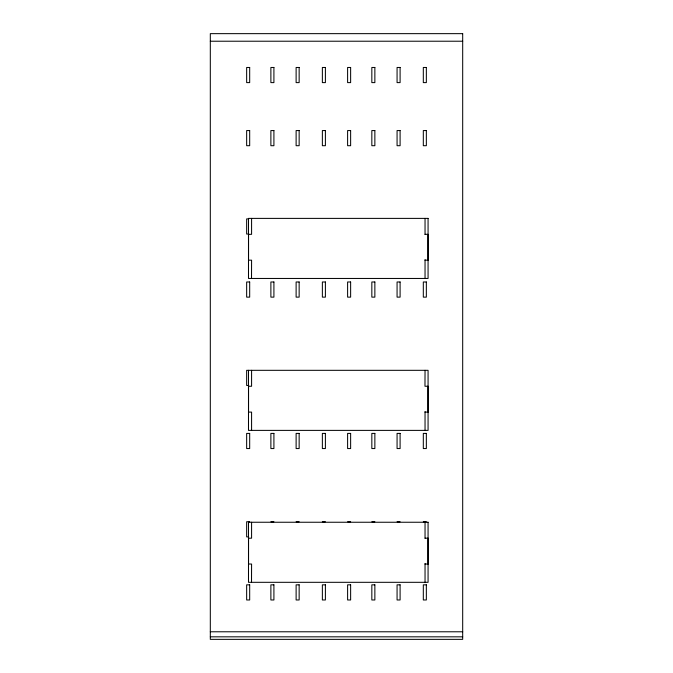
<?xml version="1.0" encoding="UTF-8"?>
<svg xmlns="http://www.w3.org/2000/svg" width="673" height="673" viewBox="0 0 673 673"><rect width="100%" height="100%" fill="white"/><g stroke="black" fill="none" stroke-linecap="round" stroke-linejoin="round"><path stroke-width="1.01" d="M210.312 41.221L462.688 41.221M248.674 218.893L246.655 218.893L246.655 234.036L248.674 234.036M248.488 234.33L251.584 234.33L251.584 218.389M424.974 234.33L428.07 234.33M248.488 260.173L251.584 260.173L251.517 278.454M424.974 260.173L428.07 260.173M248.674 385.461L246.655 385.461L246.655 370.318L428.07 370.318L428.07 430.384L248.488 430.384L248.488 370.318M248.488 386.26L251.584 386.26L251.584 370.318M428.07 386.26L424.974 386.26L425.042 370.318M248.488 412.103L251.584 412.103L251.584 430.384M424.974 412.103L428.07 412.103M249.683 521.743L246.655 521.743L246.655 536.886L248.674 536.886M270.882 521.743L273.911 521.743M296.12 521.743L299.149 521.743M322.367 521.743L325.396 521.743M347.605 521.743L350.633 521.743M371.833 521.743L374.861 521.743M397.07 521.743L400.099 521.743M423.317 521.743L426.346 521.743M248.488 538.19L251.584 538.19L251.584 522.248M424.974 538.19L428.07 538.19M248.488 564.033L251.584 564.033L251.517 582.313M424.974 564.033L428.07 564.033M210.312 631.779L462.688 631.779M210.312 636.826L462.688 636.826M428.003 234.33L428.003 260.173M428.003 386.26L428.003 412.103M428.003 538.19L428.003 564.033M425.042 218.389L425.042 234.33M425.042 259.652L425.042 278.454M425.042 411.582L425.042 430.384M425.042 522.248L425.042 538.19M425.042 563.511L425.042 582.313M248.556 234.33L248.556 260.173M248.556 386.26L248.556 412.103M248.556 538.19L248.556 564.033M462.688 33.65L210.312 33.65L210.312 639.35L462.688 639.35L462.688 33.65M249.683 67.468L246.655 67.468L246.655 82.611L249.683 82.611L249.683 67.468M273.911 67.468L270.882 67.468L270.882 82.611L273.911 82.611L273.911 67.468M299.149 67.468L296.12 67.468L296.12 82.611L299.149 82.611L299.149 67.468M325.396 67.468L322.367 67.468L322.367 82.611L325.396 82.611L325.396 67.468M350.633 67.468L347.605 67.468L347.605 82.611L350.633 82.611L350.633 67.468M374.861 67.468L371.833 67.468L371.833 82.611L374.861 82.611L374.861 67.468M400.099 67.468L397.07 67.468L397.07 82.611L400.099 82.611L400.099 67.468M426.346 67.468L423.317 67.468L423.317 82.611L426.346 82.611L426.346 67.468M249.683 130.562L246.655 130.562L246.655 145.704L249.683 145.704L249.683 130.562M273.911 130.562L270.882 130.562L270.882 145.704L273.911 145.704L273.911 130.562M299.149 130.562L296.12 130.562L296.12 145.704L299.149 145.704L299.149 130.562M325.396 130.562L322.367 130.562L322.367 145.704L325.396 145.704L325.396 130.562M350.633 130.562L347.605 130.562L347.605 145.704L350.633 145.704L350.633 130.562M374.861 130.562L371.833 130.562L371.833 145.704L374.861 145.704L374.861 130.562M400.099 130.562L397.07 130.562L397.07 145.704L400.099 145.704L400.099 130.562M426.346 130.562L423.317 130.562L423.317 145.704L426.346 145.704L426.346 130.562M428.07 218.389L248.488 218.389L248.488 278.454L428.07 278.454L428.07 218.389M249.683 281.987L246.655 281.987L246.655 297.13L249.683 297.13L249.683 281.987M273.911 281.987L270.882 281.987L270.882 297.13L273.911 297.13L273.911 281.987M299.149 281.987L296.12 281.987L296.12 297.13L299.149 297.13L299.149 281.987M325.396 281.987L322.367 281.987L322.367 297.13L325.396 297.13L325.396 281.987M350.633 281.987L347.605 281.987L347.605 297.13L350.633 297.13L350.633 281.987M374.861 281.987L371.833 281.987L371.833 297.13L374.861 297.13L374.861 281.987M400.099 281.987L397.07 281.987L397.07 297.13L400.099 297.13L400.099 281.987M426.346 281.987L423.317 281.987L423.317 297.13L426.346 297.13L426.346 281.987M249.683 433.412L246.655 433.412L246.655 448.555L249.683 448.555L249.683 433.412M273.911 433.412L270.882 433.412L270.882 448.555L273.911 448.555L273.911 433.412M299.149 433.412L296.12 433.412L296.12 448.555L299.149 448.555L299.149 433.412M325.396 433.412L322.367 433.412L322.367 448.555L325.396 448.555L325.396 433.412M350.633 433.412L347.605 433.412L347.605 448.555L350.633 448.555L350.633 433.412M374.861 433.412L371.833 433.412L371.833 448.555L374.861 448.555L374.861 433.412M400.099 433.412L397.07 433.412L397.07 448.555L400.099 448.555L400.099 433.412M426.346 433.412L423.317 433.412L423.317 448.555L426.346 448.555L426.346 433.412M428.07 522.248L248.488 522.248L248.488 582.313L428.07 582.313L428.07 522.248M249.683 584.837L246.655 584.837L246.655 599.98L249.683 599.98L249.683 584.837M273.911 584.837L270.882 584.837L270.882 599.98L273.911 599.98L273.911 584.837M299.149 584.837L296.12 584.837L296.12 599.98L299.149 599.98L299.149 584.837M325.396 584.837L322.367 584.837L322.367 599.98L325.396 599.98L325.396 584.837M350.633 584.837L347.605 584.837L347.605 599.98L350.633 599.98L350.633 584.837M374.861 584.837L371.833 584.837L371.833 599.98L374.861 599.98L374.861 584.837M400.099 584.837L397.07 584.837L397.07 599.98L400.099 599.98L400.099 584.837M426.346 584.837L423.317 584.837L423.317 599.98L426.346 599.98L426.346 584.837"/></g></svg>
